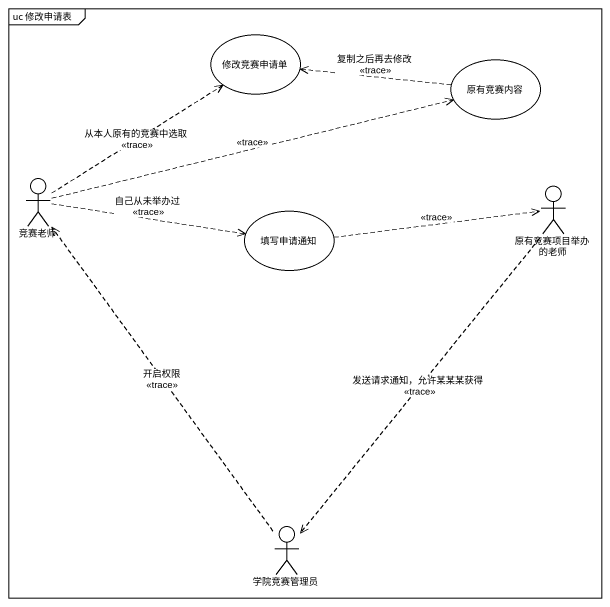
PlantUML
@startuml
mainframe uc 修改申请表
usecase 修改竞赛申请单
usecase 原有竞赛内容
actor 竞赛老师
actor 原有竞赛项目举办的老师
usecase 填写申请通知
actor 学院竞赛管理员
原有竞赛内容 .left.> 修改竞赛申请单 : 复制之后再去修改\n<<trace>>
竞赛老师 .up.> 修改竞赛申请单 : 从本人原有的竞赛中选取\n<<trace>>
竞赛老师 .right.> 原有竞赛内容 : <<trace>>
竞赛老师 .right.> 填写申请通知 : 自己从未举办过\n<<trace>>
原有竞赛项目举办的老师 ..> 学院竞赛管理员 : 发送请求通知，允许某某某获得\n<<trace>>
填写申请通知 .right.> 原有竞赛项目举办的老师 : <<trace>>
学院竞赛管理员 .up.> 竞赛老师 : 开启权限\n<<trace>>
@enduml
